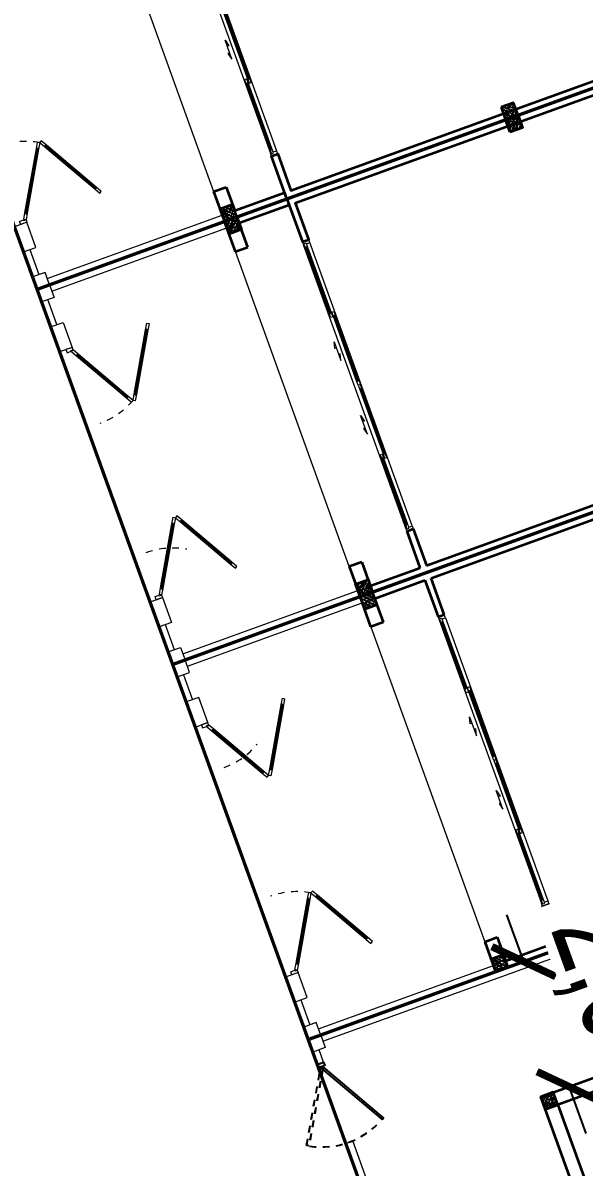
# Model space of a CAD drawing. Header units: metres. Extents: x 568336 to 569219, y 2065964 to 2066430.
# Drawn here: x 568570.5 to 568578.95, y 2066350.29 to 2066367.5 of the extents above; entities that cross this region are included whole.
import ezdxf

# ---------------------------------------------------------------- set-up
doc = ezdxf.new("R2010")
doc.units = ezdxf.units.M
doc.linetypes.add('HIDDEN', pattern=[0.375, 0.25, -0.125])
doc.layers.get('0').update_dxf_attribs({"linetype": 'CONTINUOUS'})
doc.layers.get('DEFPOINTS').update_dxf_attribs({"linetype": 'CONTINUOUS'})
for name, color, linetype, lineweight in [('-CONCRETE', 1, 'CONTINUOUS', 35), ('-DIM', 9, 'CONTINUOUS', 13), ('-DOOR', 137, 'CONTINUOUS', 9), ('-HATCH', 8, 'CONTINUOUS', 5), ('-LINE1', 7, 'CONTINUOUS', 18), ('-STEEL1', 1, 'CONTINUOUS', 35), ('-WALL', 4, 'CONTINUOUS', 35)]:
    doc.layers.add(name, color=color, linetype=linetype, lineweight=lineweight)
doc.layers.add('LoLK', color=6, linetype='CONTINUOUS')
doc.layers.add('TIMDUONG', color=1, linetype='CONTINUOUS')
doc.styles.add('KTHUOC', font='', dxfattribs={"width": 0.8})
doc.styles.get('KTHUOC').set_extended_font_data('.VnArial NarrowH')
doc.dimstyles.new('tien', dxfattribs={"dimscale": 0, "dimtxt": 1.5, "dimasz": 0.75, "dimexe": 0.45, "dimexo": 0, "dimgap": 0.25, "dimtad": 1, "dimzin": 1, "dimtxsty": 'KTHUOC', "dimblk1": 'ARCHTICK', "dimblk2": 'ARCHTICK', "dimsah": 1, "dimcen": 1, "dimdle": 0.45, "dimclrd": 37, "dimclre": 37, "dimclrt": 7, "dimaunit": 1, "dimadec": 0, "dimazin": 0, "dimtfac": 1, "dimtix": 1, "dimtofl": 0, "dimtmove": 2, "dimatfit": 3, "dimldrblk": 'ARCHTICK', "dimfxl": 1, "dimtfill": 1, "dimtolj": 1, "dimtzin": 1, "dimarcsym": 0})

# ---------------------------------------------------------------- blocks, each defined once
blk = doc.blocks.new('*U118')
at = {"color": 8, "ltscale": 100}
for p, q in [((50.00000000145428, 99.99999999927059), (4580.470266145538, 99.99999999927142)), ((50.00000000145519, 0), (4580.470266145538, -7.105427357601002e-14))]:
    blk.add_line(p, q, dxfattribs=at)
at = {"ltscale": 100}
for p, q in [((105.0000000014261, 44.99999999742704), (1147.617566533299, 45.00000000324802)), ((1147.617566532091, 10.00000000324802), (105.0000000002183, 9.99999999742704)), ((1217.617566537475, 89.99999999602481), (2245.235133075295, 90.0000000018467)), ((2245.235133074087, 55.00000000184669), (1217.617566536267, 54.99999999602481)), ((3412.852699609517, 89.99999999602522), (2385.235133075295, 90.0000000018467)), ((2385.235133076503, 55.00000000184669), (3412.852699610725, 54.99999999602522)), ((4525.470266149164, 44.99999999742788), (3482.852699613692, 45.00000000324843)), ((3482.8526996149, 10.00000000324843), (4525.470266150372, 9.999999997427878))]:
    blk.add_line(p, q, dxfattribs=at)
for points in [[(50.00000000145428, 99.9999999992724), (0, 99.9999999992724), (0, 0), (50.00000000145519, 0), (50.00000000145519, 9.999999999714419), (35.00000000021919, 10.00000000033742), (35.00000000145519, 45.00000000033742), (50.00000000145519, 44.99999999971351)], [(4630.470266146993, 8.384404281969182e-13), (4580.470266145538, 2.657429831742775e-12), (4580.470266145538, 9.999999999716167), (4595.470266146775, 10.00000000033917), (4595.470266145538, 45.00000000033917), (4580.470266145538, 44.99999999971617), (4580.470266145538, 99.99999999927415), (4630.470266146993, 99.99999999927415)]]:
    blk.add_lwpolyline(points, close=True)
for points in [[(105.0000000010932, 32.49999999608826), (95.00000000109321, 32.49999999641295), (95.00000000078398, 22.49999999641295), (105.000000000784, 22.49999999608826), (105.0000000002183, 9.99999999742704), (35.00000000021828, 10.00000000033742), (35.00000000145519, 45.00000000033742), (105.0000000014261, 44.99999999742704)], [(1147.617566537475, 89.9999999989352), (1217.617566537475, 89.99999999602481), (1217.61756653691, 77.49999999736359), (1207.61756653691, 77.49999999768828), (1207.6175665366, 67.49999999768828), (1217.6175665366, 67.49999999736359), (1217.617566536267, 54.99999999602481), (1147.617566536267, 54.99999999893519)], [(1217.617566532091, 10.00000000033763), (1147.617566532091, 10.00000000324802), (1147.617566532657, 22.50000000190924), (1157.617566532657, 22.50000000158455), (1157.617566532966, 32.50000000158455), (1147.617566532966, 32.50000000190924), (1147.617566533299, 45.00000000324802), (1217.617566533299, 45.00000000033764)], [(2245.23513307442, 67.50000000318548), (2255.23513307442, 67.50000000286079), (2255.235133074729, 77.50000000286079), (2245.235133074729, 77.50000000318548), (2245.235133075295, 90.0000000018467), (2315.235133075295, 89.99999999893632), (2315.235133074058, 54.99999999893631), (2245.235133074087, 55.00000000184669)], [(2385.23513307617, 67.50000000318548), (2375.23513307617, 67.50000000286079), (2375.235133075861, 77.50000000286079), (2385.235133075861, 77.50000000318548), (2385.235133075295, 90.0000000018467), (2315.235133075295, 89.99999999893632), (2315.235133076532, 54.99999999893631), (2385.235133076503, 55.00000000184669)], [(3482.852699609517, 89.9999999989356), (3412.852699609517, 89.99999999602522), (3412.852699610082, 77.499999997364), (3422.852699610082, 77.49999999768869), (3422.852699610392, 67.49999999768869), (3412.852699610392, 67.499999997364), (3412.852699610725, 54.99999999602522), (3482.852699610725, 54.99999999893561)], [(3412.8526996149, 10.00000000033805), (3482.8526996149, 10.00000000324843), (3482.852699614336, 22.50000000190966), (3472.852699614336, 22.50000000158497), (3472.852699614025, 32.50000000158497), (3482.852699614025, 32.50000000190965), (3482.852699613692, 45.00000000324843), (3412.852699613692, 45.00000000033805)], [(4525.470266149497, 32.4999999960891), (4535.470266149497, 32.49999999641379), (4535.470266149806, 22.49999999641379), (4525.470266149806, 22.4999999960891), (4525.470266150372, 9.999999997427878), (4595.470266150372, 10.00000000033826), (4595.470266149135, 45.00000000033826), (4525.470266149164, 44.99999999742788)]]:
    blk.add_lwpolyline(points, close=True, dxfattribs=at)
at = {"color": 8, "ltscale": 100}
for points in [[(1157.617566532966, 32.50000000158455), (1157.617566532657, 22.50000000158455), (95.00000000078398, 22.49999999641295), (95.00000000109321, 32.49999999641295)], [(1207.6175665366, 67.49999999768828), (1207.61756653691, 77.49999999768828), (2255.235133074729, 77.50000000286079), (2255.23513307442, 67.50000000286079)], [(3422.852699610392, 67.49999999768869), (3422.852699610082, 77.49999999768869), (2375.235133075861, 77.50000000286079), (2375.23513307617, 67.50000000286079)], [(3472.852699614025, 32.50000000158497), (3472.852699614336, 22.50000000158497), (4535.470266149806, 22.49999999641379), (4535.470266149497, 32.49999999641379)]]:
    blk.add_lwpolyline(points, close=True, dxfattribs=at)
for points in [[(1676.779536750704, -64.99999999966226), (1676.779536750704, -89.99999999966226), (1576.779536750704, -64.99999999966226), (1876.779536750704, -64.99999999966226), (1776.779536750704, -39.99999999966226), (1776.779536750704, -64.99999999966226)], [(2953.690729397753, -64.99999999966205), (2953.690729397753, -89.99999999966205), (3053.690729397753, -64.99999999966205), (2753.690729397753, -64.99999999966205), (2853.690729397753, -39.99999999966205), (2853.690729397753, -64.99999999966205)]]:
    blk.add_lwpolyline(points)
blk = doc.blocks.new('18x35')
at = {"layer": '-HATCH'}
h = blk.add_hatch(dxfattribs=at)
h.set_pattern_fill('CHAU-01', color=256, scale=10, angle=-1.272221872585407e-14, pattern_type=2)
h.set_pattern_definition([(49.99999999999999, (0, 0), (71.72601826007535, -6.275213498259527), [7.5, -82.5]), (355, (0, 0), (-13.87513336129999, 75.21921337000119), [6, -66]), (100.4514, (5.977167999997619, -0.5229339999999638), (57.85093817140217, 68.94395420609534), [6.374019000000001, -70.1142112]), (46.18419999999998, (0, 20), (106.7241048625644, -16.55190143290183), [11.25, -123.75]), (96.63559999999998, (8.89367449999554, 18.62066930000003), (93.46627055487036, 97.41178709004416), [9.561028799999994, -105.1713]), (351.1842, (0, 20), (93.46619451336275, 97.41186009253245), [9, -99]), (20.99999999999998, (10, 15), (59.69070521184616, -40.2618890665339), [7.5, -82.5]), (326.0000000000001, (10, 15), (24.33153319215819, 72.5150045046853), [6, -66]), (71.45139999999999, (14.97422329999972, 11.64483940000002), (84.022262858149, 32.25304967099522), [6.374019000000001, -70.1142112]), (37.49999999999998, (0, 0), (1.215985531729074, 33.28938538313115), [0, -65.19999999999999, 0, -67, 0, -66.25]), (7.499999999999987, (0, 0), (26.30695374421487, 39.44117118823602), [0, -38.2, 0, -63.7, 0, -25.25]), (327.5, (-22.30000000000291, 0), (53.3822436172409, -2.255487173437988), [0, -25, 0, -78, 0, -103.5]), (317.5, (-32.30000000000291, 0), (58.31861693423862, 10.01049823323176), [0, -32.5, 0, -51.8, 0, -73.5]), (44.99999999999999, (0, 0), (-30.05203820042826, 30.05203820042828), []), (44.99999999999999, (0, 12.25), (-30.05203820042826, 30.05203820042828), [])])
h.paths.add_polyline_path([(96508.03118051568, 47993.04977023201), (96508.03118051568, 47793.04977023201), (96708.03118051568, 47793.04977023201), (96708.03118051568, 47993.04977023201)])
at = {"layer": '-STEEL1'}
blk.add_lwpolyline([(96508.03118051568, 47793.04977023201), (96708.03118051568, 47793.04977023201), (96708.03118051568, 47993.04977023201), (96508.03118051568, 47993.04977023201)], close=True, dxfattribs=at)
blk = doc.blocks.new('M1-T1')
at = {"layer": '-CONCRETE', "color": 1, "linetype": 'HIDDEN', "ltscale": 10, "const_width": 50}
blk.add_lwpolyline([(191581.7177010371, 50951.98888872014), (197581.6939540912, 50951.98888872005), (197581.7429788466, 30952.01227472891), (191581.7667257926, 30952.01227472891)], close=True, dxfattribs=at)
at = {"layer": '-LINE1', "lineweight": 18}
for p, q in [((191581.790174155, 34951.81412886723), (191581.7901741396, 30951.95492153367)), ((197581.7664271783, 34951.81412886723), (197581.7664271937, 30951.95492153367)), ((191681.4307290815, 31152.03565829651), (191681.431055418, 33951.81424471775)), ((197482.1258722518, 31152.04914011808), (197482.1267858774, 33951.81424474824)), ((192581.7667257353, 31052.09301149175), (192581.7667257353, 31152.03565829651)), ((191781.7667680608, 31052.01227472891), (192181.7766372454, 31052.03565829797)), ((196981.7659367146, 31052.04914011954), (197381.5860068893, 31051.95492153367))]:
    blk.add_line(p, q, dxfattribs=at)
at = {"layer": '-LINE1'}
blk.add_line((192061.969520868, 33951.81264557339), (197101.9907584296, 33951.81434264529), dxfattribs=at)
at = {"layer": '-LINE1', "lineweight": 18}
for points in [[(191581.7411493842, 50951.93153578669), (197581.7174024383, 50951.9315357866), (197581.7664271937, 30951.95492153367), (191581.7901741396, 30951.95492153367)], [(191581.7667680608, 30952.01227472891), (191781.7667680608, 30952.01227472891), (191781.7667680608, 31152.01227472891), (191581.7667680608, 31152.01227472891)], [(192181.7766372454, 30952.03565829797), (192581.7766372454, 30952.03565829797), (192581.7766372454, 31152.03565829797), (192181.7766372454, 31152.03565829797)], [(196581.7659367146, 30952.04914011954), (196981.7659367146, 30952.04914011954), (196981.7659367146, 31152.04914011954), (196581.7659367146, 31152.04914011954)], [(197381.5860068893, 30951.95492153367), (197581.5860068893, 30951.95492153367), (197581.5860068893, 31151.95492153367), (197381.5860068893, 31151.95492153367)]]:
    blk.add_lwpolyline(points, close=True, dxfattribs=at)
at = {"layer": '-WALL'}
for p, q in [((191581.8018790428, 43151.69795419133), (191581.8018793335, 34951.84823079058)), ((191681.5149070765, 35051.84823186597), (191681.5149069545, 38451.62077150648)), ((191581.8018793335, 34951.84823079058), (191581.8018793335, 33951.81421220655)), ((191681.4307291625, 34951.84823078038), (192266.8122861522, 34951.84823072047)), ((191681.4307290924, 34151.81421223482), (191681.4307291625, 34951.84823078038)), ((192266.8122861525, 35051.84823180464), (191681.5149070765, 35051.84823186597)), ((192266.8122861522, 34951.84823072047), (192266.8122861525, 35051.84823180464)), ((196897.2858771308, 34951.86915239949), (196897.2858771305, 35051.86915239949)), ((197482.1258722375, 34951.81412886723), (197482.1255418398, 34151.81424474865)), ((197582.0493455789, 34951.81412886723), (197482.1258722375, 34951.81412886723)), ((197582.0490192567, 33951.81421223521), (197582.0493455789, 34951.81412886723)), ((192061.9694882352, 34151.81434264529), (191681.4307290924, 34151.81421223482)), ((192061.9694882352, 34151.81434264529), (192061.9695208674, 33951.81434264529)), ((197101.9907910619, 34151.81434264529), (197482.1255418398, 34151.81424474865)), ((197101.9907584296, 33951.81434264529), (197101.990823694, 34151.81434264527)), ((192061.9695208674, 33951.81434264529), (191581.8018793335, 33951.81421220655)), ((197101.9907584296, 33951.81434264529), (197581.7615250573, 33951.81421223521))]:
    blk.add_line(p, q, dxfattribs=at)
blk.add_lwpolyline([(196731.8371712676, 48951.96545661415), (197581.8356525643, 48951.96545668071), (197581.8356528644, 34951.87148225863), (196897.2858771308, 34951.86915243657), (196897.2858771305, 35051.86915239949), (197481.4326741947, 35051.87148222604), (197481.4326738949, 48751.96545683069), (196731.8371712676, 48751.96545677615), (196731.8371712676, 48951.96545661415)], dxfattribs=at)
at = {"ltscale": 100}
for p, q in [((193557.0584904304, 31792.09296839143), (192708.3535947196, 32282.09296838924)), ((192725.85359472, 32312.40385752146), (193574.5584904308, 31822.40385752364)), ((196437.6633963365, 32312.32312075862), (195588.9585006257, 31822.3231207608)), ((195606.4585006261, 31792.01223162859), (196455.1633963369, 32282.0122316264)), ((193557.0840733339, 31692.09296837512), (192708.3791776231, 31202.09296837732)), ((195606.4585006261, 31692.01223161228), (196455.1633963369, 31202.01223161448)), ((192725.8791776235, 31171.7820792451), (193574.5840733343, 31661.78207924291)), ((196437.6633963365, 31171.70134248226), (195588.9585006257, 31661.70134248007))]:
    blk.add_line(p, q, dxfattribs=at)
for points in [[(192719.6035947193, 32301.57853997303), (192710.9433406815, 32306.57853997312), (192705.9433406814, 32297.91828593533), (192714.6035947192, 32292.91828593524), (192708.3535947196, 32282.09296838924), (192621.7510543419, 32332.0929683905), (192639.2510543423, 32362.4038575227), (192725.85359472, 32312.40385752146)], [(196443.9133963372, 32301.49780321019), (196452.573650375, 32306.49780321028), (196457.5736503751, 32297.83754917249), (196448.9133963373, 32292.8375491724), (196455.1633963369, 32282.0122316264), (196541.7659367146, 32332.01223162766), (196524.2659367142, 32362.32312075985), (196437.6633963365, 32312.32312075862)], [(193643.6610308081, 31742.09296839017), (193557.0584904304, 31792.09296839143), (193563.3084904299, 31802.91828593742), (193571.9687444677, 31797.91828593732), (193576.9687444678, 31806.57853997512), (193568.30849043, 31811.57853997521), (193574.5584904308, 31822.40385752364), (193661.1610308085, 31772.40385752239)], [(193643.6866137116, 31742.09296837639), (193557.0840733339, 31692.09296837512), (193563.3340733335, 31681.26765082913), (193571.9943273713, 31686.26765082924), (193576.9943273714, 31677.60739679144), (193568.3340733336, 31672.60739679134), (193574.5840733343, 31661.78207924291), (193661.186613712, 31711.78207924417)], [(195519.8559602484, 31742.01223162733), (195606.4585006261, 31792.01223162859), (195600.2085006265, 31802.83754917458), (195591.5482465887, 31797.83754917448), (195586.5482465886, 31806.49780321228), (195595.2085006264, 31811.49780321237), (195588.9585006257, 31822.3231207608), (195502.355960248, 31772.32312075955)], [(195519.8559602484, 31742.01223161355), (195606.4585006261, 31692.01223161228), (195600.2085006265, 31681.18691406629), (195591.5482465887, 31686.18691406639), (195586.5482465886, 31677.5266600286), (195595.2085006264, 31672.5266600285), (195588.9585006257, 31661.70134248007), (195502.355960248, 31711.70134248133)], [(192631.7766372454, 31117.09296837626), (192621.7766372454, 31117.09296837606), (192621.7766372454, 31152.09296837606), (192581.7766372454, 31152.09296837553), (192581.7766372469, 31052.09296837553), (192631.7766372469, 31052.09296837626)], [(192719.6291776228, 31182.60739679353), (192710.968923585, 31177.60739679343), (192705.9689235849, 31186.26765083122), (192714.6291776227, 31191.26765083132), (192708.3791776231, 31202.09296837732), (192621.7766372454, 31152.09296837606), (192639.2766372458, 31121.78207924386), (192725.8791776235, 31171.7820792451)], [(196443.9133963372, 31182.52666003069), (196452.573650375, 31177.52666003059), (196457.5736503751, 31186.18691406838), (196448.9133963373, 31191.18691406848), (196455.1633963369, 31202.01223161448), (196541.7659367146, 31152.01223161321), (196524.2659367142, 31121.70134248102), (196437.6633963365, 31171.70134248226)], [(196531.7659367146, 31117.01223161342), (196541.7659367146, 31117.01223161321), (196541.7659367146, 31152.01223161321), (196581.7659367146, 31152.01223161269), (196581.7659367131, 31052.01223161269), (196531.7659367131, 31052.01223161342)]]:
    blk.add_lwpolyline(points, close=True, dxfattribs=at)
at = {"color": 8, "ltscale": 100}
for points in [[(193576.9687444678, 31806.57853997512), (193571.9687444677, 31797.91828593732), (192705.9433406814, 32297.91828593533), (192710.9433406815, 32306.57853997312)], [(195586.5482465886, 31806.49780321228), (195591.5482465887, 31797.83754917448), (196457.5736503751, 32297.83754917249), (196452.573650375, 32306.49780321028)], [(193576.9943273714, 31677.60739679144), (193571.9943273713, 31686.26765082924), (192705.9689235849, 31186.26765083122), (192710.968923585, 31177.60739679343)], [(195586.5482465886, 31677.5266600286), (195591.5482465887, 31686.18691406639), (196457.5736503751, 31186.18691406838), (196452.573650375, 31177.52666003059)]]:
    blk.add_lwpolyline(points, close=True, dxfattribs=at)
at = {"color": 8, "linetype": 'HIDDEN', "ltscale": 10}
for centre, start, end in [((192121.7766372372, 31152.09296837606), 0, 30.00000000005544), ((196541.7659367146, 31152.01223161321), 149.9999999999445, 180)]:
    blk.add_arc(centre, 1180.000000002715, start, end, dxfattribs=at)
blk.add_arc((193124.071371441, 31442.09296839021), 580.0000000007277, 210.0000000004174, 213.4596058003555)
at = {"layer": '-STEEL1'}
for p in [(100874.017838741, -9341.428998609485), (95073.69142288805, -13841.05647743294), (100874.017838741, -13841.05647731689)]:
    blk.add_blockref('18x35', p, dxfattribs=at)
blk.add_blockref('*U118', (192266.8156109835, 34951.84823192596))
blk = doc.blocks.new('*U122')
for points in [[(1108.459212750554, 634.801883419824), (1090.959212750555, 665.11277255228), (61.19615242416194, 70.49999999963597), (78.69615242416072, 40.18911086717991)], [(0, 99.9999999992724), (50.00000000145519, 99.9999999992724), (50.00000000145519, 0), (0, 0)]]:
    blk.add_lwpolyline(points, close=True)
at = {"color": 8, "linetype": 'HIDDEN', "ltscale": 5}
blk.add_lwpolyline([(1108.459212750554, -534.8018834205518), (1090.959212750555, -565.1127725530079), (61.19615242416194, 29.49999999963643), (78.69615242416072, 59.81088913209249)], close=True, dxfattribs=at)
for centre in [(56.00000000145518, 67.4999999996362), (73.50000000145545, 37.18911086718036)]:
    blk.add_circle(centre, 6)
blk.add_circle((56.00000000145518, 32.4999999996362), 6, dxfattribs=at)
blk.add_arc((60.68786313859271, 49.9999999996362), 1200.003250065928, 331.3510676913284, 28.6489323086715, dxfattribs=at)
blk = doc.blocks.new('M2-T1.4')
at = {"layer": '-DOOR'}
blk.add_lwpolyline([(568585.8211826419, 2066354.06577716), (568578.2979795842, 2066351.345122659), (568582.7460096045, 2066339.046397765), (568585.2494539963, 2066337.908085476), (568590.92245783, 2066339.959705872), (568585.8221808721, 2066354.066138078)], dxfattribs=at)
at = {"layer": '-LINE1'}
for p, q in [((568576.2068112874, 2066352.715577399), (568585.1408641872, 2066355.946537791)), ((568576.2074497677, 2066352.716107601), (568585.1413763759, 2066355.947417185)), ((568575.0188073236, 2066352.180508077), (568580.0032990666, 2066353.982687694)), ((568575.0293415559, 2066351.864397394), (568574.9326749253, 2066351.829438386)), ((568575.0300133056, 2066351.864881576), (568574.9333480422, 2066351.829918789)), ((568575.3614176956, 2066350.643891373), (568575.4657119354, 2066350.681608869)), ((568575.3621371505, 2066350.644388535), (568575.4664299153, 2066350.682110107))]:
    blk.add_line(p, q, dxfattribs=at)
blk.add_lwpolyline([(568575.0527957883, 2066352.086536621), (568574.864719769, 2066352.018511546), (568574.7966946943, 2066352.206587567), (568574.9847707145, 2066352.274612641)], close=True, dxfattribs=at)
for points in [[(568575.0293564918, 2066351.864644013), (568574.9597905965, 2066352.052897642)], [(568576.5993046113, 2066347.540819089), (568575.4662207658, 2066350.681593714)]]:
    blk.add_lwpolyline(points, dxfattribs=at)
at = {"layer": '-WALL'}
blk.add_lwpolyline([(568579.6160932567, 2066351.821886596), (568579.6841348542, 2066351.6337419), (568578.5538728586, 2066351.224988243), (568579.54041806, 2066348.498097729), (568579.3525425086, 2066348.430153466), (568578.2979795842, 2066351.345122659), (568579.6161171312, 2066351.821820579)], dxfattribs=at)
at = {"layer": 'TIMDUONG', "color": 1, "linetype": 'HIDDEN', "ltscale": 10, "const_width": 0.05}
blk.add_lwpolyline([(568585.1408641872, 2066355.946537791), (568574.7966947122, 2066352.206587517), (568580.408087525, 2066336.689079981), (568586.8107224393, 2066333.687823556), (568592.4528784528, 2066335.728809479)], close=True, dxfattribs=at)
at = {"layer": '-STEEL1', "xscale": 0.001, "yscale": 0.001, "zscale": 0.001, "rotation": 19.86583686017399}
blk.add_blockref('18x35', (568503.841995324, 2066273.412848751), dxfattribs=at)
at = {"xscale": 0.001, "yscale": 0.001, "zscale": 0.001}
for p, rotation in [((568574.9339885707, 2066351.829913459), 289.8822731531028), ((568574.9346616692, 2066351.830393913), 289.8845125987947)]:
    blk.add_blockref('*U122', p, dxfattribs=dict(at, rotation=rotation))
blk = doc.blocks.new('_ArchTick')
at = {"color": 0, "linetype": 'ByBlock', "const_width": 0.15}
blk.add_lwpolyline([(-0.5, -0.5), (0.5, 0.5)], dxfattribs=at)
blk = doc.blocks.new('*D200')
at = {"color": 37, "lineweight": -2, "transparency": 16777216}
for p, q in [((568578.0405582655, 2066353.378615807), (568577.7853810253, 2066354.08387078)), ((568577.616659357, 2066353.22523957), (568578.463711249, 2066353.531722151)), ((568578.2970497186, 2066351.344787047), (568579.1441016105, 2066351.651269628)), ((568578.7209486271, 2066351.498163284), (568578.9761258673, 2066350.792908311))]:
    blk.add_line(p, q, dxfattribs=at)
at = {"layer": 'DEFPOINTS', "color": 0, "transparency": 16777216}
for p in [(568578.0405582655, 2066353.378615807), (568577.616659357, 2066353.22523957)]:
    blk.add_point(p, dxfattribs=at)
at = {"color": 37, "lineweight": -2, "transparency": 16777216, "xscale": 0.75, "yscale": 0.75, "zscale": 0.75}
for p, rotation in [((568578.0405582655, 2066353.378615807), 289.8912726370597), ((568578.7209486271, 2066351.498163284), 109.8912726370597)]:
    blk.add_blockref('_ArchTick', p, dxfattribs=dict(at, rotation=rotation))
at = {"color": 7, "transparency": 16777216, "insert": (568579.463491412, 2066352.830148692), "char_height": 1.5, "attachment_point": 5, "rotation": 289.89127263705967, "style": 'KTHUOC', "bg_fill": 3, "box_fill_scale": 1.1, "bg_fill_color": 256, "bg_fill_true_color": 13158600, "bg_fill_transparency": 0}
blk.add_mtext('\\A1;2,00 ', dxfattribs=at)
at = {"layer": 'DEFPOINTS', "color": 0, "transparency": 16777216}
blk.add_point((568578.2970497186, 2066351.344787047), dxfattribs=at)

msp = doc.modelspace()

# ---------------------------------------------------------------- block references
at = {"layer": '-DIM'}
for p, xscale, yscale, zscale, rotation in [((568474.4059615036, 2066538.764345154), 0.0009999999999999998, 0.0009999999999999998, 0.0009999999999999998, 289.8844196597573), ((568608.8105817857, 2066167.160258713), -0.001, 0.001, 0.001, 289.8844193008641), ((568478.4871927664, 2066527.479945187), 0.0009999999999999998, 0.0009999999999999998, 0.0009999999999999998, 289.8844196597573)]:
    msp.add_blockref('M1-T1', p, dxfattribs=dict(at, xscale=xscale, yscale=yscale, zscale=zscale, rotation=rotation))
at = {"layer": 'LoLK'}
msp.add_blockref('M2-T1.4', (-0.0009294659830629826, -0.0003367168828845024), dxfattribs=at)

# ---------------------------------------------------------------- next in the draw order: dimensions: what is measured, and where the dimension line sits
dim = msp.add_aligned_dim(p1=(568578.2970497186, 2066351.344787047), p2=(568577.6166593571, 2066353.22523957), distance=-0.45079325044672763, dimstyle='tien', override={"dimscale": 1, "dimpost": ' '})
dim.commit()
dim.dimension.update_dxf_attribs({"geometry": '*D200', "text_midpoint": (568579.463491412, 2066352.830148692)})

doc.saveas('drawing.dxf')
